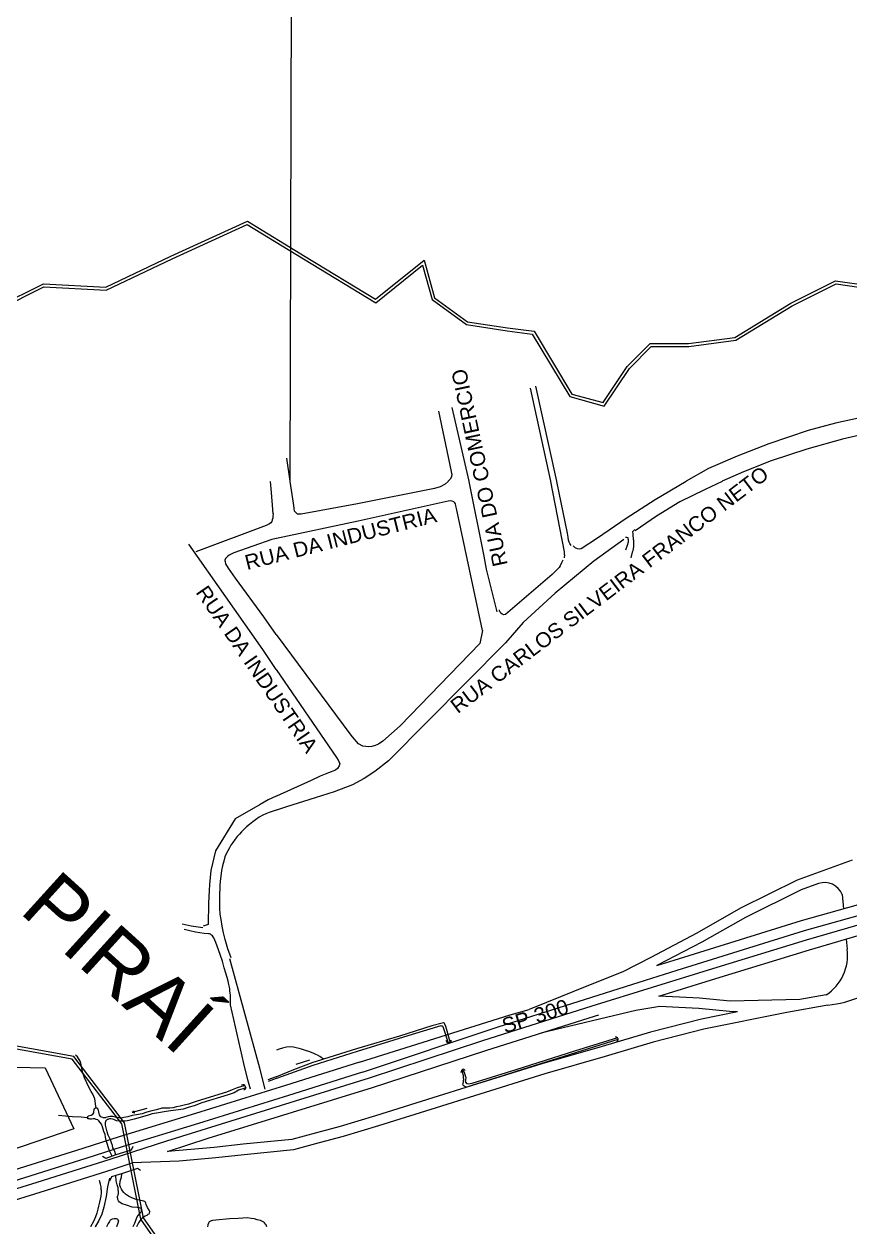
# Model space of a CAD drawing. Header units: millimetres. Extents: x 583 to 26013, y 350 to 21391.
# Drawn here: x 13422 to 13976, y 17884 to 18691 of the extents above; entities that cross this region are included whole.
import ezdxf
from ezdxf.enums import TextEntityAlignment as Align

# ---------------------------------------------------------------- set-up
doc = ezdxf.new("R2010")
doc.units = ezdxf.units.MM
for name, color, linetype in [('105-QUADRAS_ESTRADAS', 80, 'Continuous'), ('110-CERCA_DE_ARAME', 10, 'Continuous'), ('115-PONTES_E_VIADUTO', 210, 'Continuous'), ('145-', 130, 'Continuous'), ('don gabriel', 150, 'Continuous'), ('RIOS', 140, 'Continuous')]:
    doc.layers.add(name, color=color, linetype=linetype)
doc.styles.add('EU', font='arial.ttf', dxfattribs={"height": 10})
doc.dimstyles.get("Standard").update_dxf_attribs({"dimtxt": 0.18, "dimasz": 0.18, "dimexe": 0.18, "dimexo": 0.0625, "dimgap": 0.09, "dimtad": 0, "dimtih": 1, "dimtoh": 1, "dimdec": 4, "dimzin": 0, "dimdsep": 46, "dimtxsty": 'Standard', "dimcen": 0.09, "dimadec": 0, "dimazin": 0, "dimtfac": 1, "dimtdec": 4, "dimtofl": 0, "dimtmove": 0, "dimatfit": 3, "dimfxl": 0, "dimtolj": 1, "dimtzin": 0, "dimarcsym": 0})

# ---------------------------------------------------------------- blocks, each defined once
blk = doc.blocks.new('*D14')
at = {"color": 0, "lineweight": -2}
for p, q in [((13602.52, 19165.5), (13601.47, 18774.97)), ((13602.59, 19165.68), (13602.7, 19165.68)), ((13600.42, 18384.08), (13601.47, 18774.61)), ((13600.48, 18383.9), (13600.6, 18383.9))]:
    blk.add_line(p, q, dxfattribs=at)
at = {"color": 0}
for points in [[(13602.49, 19165.5), (13602.55, 19165.5), (13602.52, 19165.68)], [(13600.39, 18384.08), (13600.45, 18384.08), (13600.42, 18383.9)]]:
    blk.add_solid(points, dxfattribs=at)
at = {"layer": 'Defpoints', "color": 0}
for p in [(13602.52, 19165.68), (13602.52, 19165.68), (13600.42, 18383.9)]:
    blk.add_point(p, dxfattribs=at)
at = {"color": 0, "lineweight": 25, "insert": (13601.47, 18774.79), "char_height": 0.18, "attachment_point": 5}
blk.add_mtext('\\A1;781.7805', dxfattribs=at)

msp = doc.modelspace()

# ---------------------------------------------------------------- linework, layer by layer
at = {"lineweight": 25, "flags": 128}
msp.add_lwpolyline([(12545.7601, 18635.33856), (12641.95849, 18589.68633), (12726.13205, 18584.88083), (12786.25608, 18551.2423), (12877.64456, 18467.14604), (13062.82642, 18371.03602), (13098.90079, 18265.31504), (13228.76853, 18214.85725), (13245.60327, 18161.99677), (13226.36364, 18065.88674), (13296.10748, 17993.80424), (13436.05112, 17990.6586), (13455.29087, 17949.81181), (13272.5139, 17887.34032), (13241.24944, 17971.43658), (13113.78659, 18009.88061), (12844.43117, 18009.88061), (12755.4477, 17964.22832), (12702.5386, 18019.49162), (12641.29965, 18165.59845), (11954.38765, 17887.62543)], dxfattribs=at)
at = {"color": 0}
for points in [[(13977.45059, 18129.95586), (13940.49046, 18116.41256), (13902.50658, 18097.6773), (13873.17188, 18081.0568), (13842.23391, 18064.71503), (13823.66121, 18055.13503), (13799.46692, 18045.34531), (13772.35708, 18034.37588), (13760.67545, 18029.86224)], [(13954.7566, 18114.18495), (13943.25082, 18109.96888), (13905.78287, 18091.48811), (13876.53266, 18074.91548), (13846.36276, 18059.21592), (13846.36276, 18059.21592)], [(13959.98359, 18039.52207), (13942.34593, 18036.4808)], [(13961.17305, 18032.62387), (13933.51393, 18027.85459), (13878.00093, 18016.57885), (13843.99551, 18007.80966), (13811.68742, 17998.34687), (13771.14089, 17986.64755), (13723.99057, 17971.95255), (13698.29386, 17963.90826), (13659.70633, 17951.84469), (13635.88851, 17944.65847), (13619.83624, 17940.32023), (13602.70882, 17935.69144), (13569.54346, 17932.39895), (13550.51604, 17930.2707), (13525.98733, 17928.14437), (13494.48491, 17926.84185)], [(13900.45755, 18028.28316), (13876.4292, 18023.40254), (13842.13725, 18014.55946), (13809.73332, 18005.0686), (13769.12895, 17993.35259), (13721.90353, 17978.63419), (13696.20261, 17970.58858), (13657.65093, 17958.53622), (13633.96397, 17951.38948), (13618.00996, 17947.0778), (13601.44131, 17942.60001), (13568.80861, 17939.36041), (13549.49733, 17937.20041), (13518.20417, 17934.56139), (13518.20417, 17934.56139)]]:
    msp.add_lwpolyline(points, dxfattribs=at)
at = {"color": 0, "elevation": -814.94843}
for points in [[(13970.62514, 18106.79521), (13971.52612, 18097.37696)], [(13973.47901, 18076.96283), (13974.12492, 18070.21099)]]:
    msp.add_lwpolyline(points, dxfattribs=at)
at = {"color": 0, "linetype": 'Continuous'}
for points in [[(13942.34593, 18036.4808), (13895.53817, 18035.36923), (13875.04169, 18037.4173), (13861.57258, 18038.00244), (13847.76601, 18038.7946)], [(13848.35581, 18031.74925), (13832.28098, 18029.16401), (13768.51553, 18013.96754)], [(13900.45755, 18028.28316), (13895.12899, 18028.37526), (13874.54139, 18030.43243), (13861.22017, 18031.01115), (13848.35581, 18031.74925)]]:
    msp.add_lwpolyline(points, dxfattribs=at)
at = {"color": 0}
for centre, radius, start, end in [((13958.92479, 18102.40291, -814.94843), 12.49761, 20.57607862, 109.48249774), ((13942.14013, 18066.34685, -814.94843), 32.21736, 303.63127056, 6.8886254), ((13949.94565, 18120.7815), 88.8697, 277.25788288, 306.70627162)]:
    msp.add_arc(centre, radius, start, end, dxfattribs=at)
at = {"layer": '105-QUADRAS_ESTRADAS', "color": 0, "linetype": 'Continuous'}
for p, q in [((13775.31551, 18384.00241), (13761.71551, 18446.50241)), ((13779.31551, 18384.00241), (13765.11551, 18447.90241)), ((13708.71551, 18390.60241), (13700.21551, 18431.00241)), ((13720.41551, 18384.00241), (13709.11551, 18433.50241)), ((13993.91551, 18429.10241), (13966.31551, 18422.90241)), ((13947.91551, 18418.10241), (13921.41551, 18409.10241)), ((13966.31551, 18422.90241), (13947.91551, 18418.10241)), ((13970.91551, 18412.20241), (13947.01551, 18405.50241)), ((13991.31551, 18416.90241), (13970.91551, 18412.20241)), ((13921.41551, 18409.10241), (13900.31551, 18400.80241)), ((13947.01551, 18405.50241), (13923.11551, 18397.80241)), ((13600.41551, 18384.00241), (13598.11551, 18399.60241)), ((13900.31551, 18400.80241), (13881.11551, 18392.50241)), ((13923.11551, 18397.80241), (13904.41551, 18390.30241)), ((13707.81551, 18385.40241), (13707.11551, 18384.70241)), ((13708.71551, 18387.10241), (13707.81551, 18385.40241)), ((13708.81551, 18389.10241), (13708.71551, 18390.60241)), ((13708.81551, 18389.10241), (13708.71551, 18387.10241)), ((13881.11551, 18392.50241), (13866.11551, 18384.00241)), ((13904.41551, 18390.30241), (13890.21551, 18384.00241)), ((13587.31551, 18384.00241), (13587.31551, 18384.00241)), ((13587.91551, 18376.40241), (13587.31551, 18383.90241)), ((13600.41551, 18384.00241), (13600.41551, 18384.00241)), ((13602.61551, 18369.30241), (13600.41551, 18383.90241)), ((13697.11551, 18379.30241), (13645.61551, 18368.80241)), ((13700.91551, 18380.40241), (13697.11551, 18379.30241)), ((13704.31551, 18382.20241), (13700.91551, 18380.40241)), ((13706.31551, 18383.90241), (13704.31551, 18382.20241)), ((13707.11551, 18384.70241), (13706.31551, 18384.00241)), ((13706.31551, 18384.00241), (13706.31551, 18384.00241)), ((13720.41551, 18384.00241), (13720.41551, 18384.00241)), ((13730.51551, 18333.90241), (13720.41551, 18383.90241)), ((13775.31551, 18384.00241), (13775.31551, 18384.00241)), ((13784.31551, 18336.70241), (13775.31551, 18383.90241)), ((13779.31551, 18384.00241), (13779.31551, 18384.00241)), ((13786.51551, 18349.20241), (13779.31551, 18383.90241)), ((13866.11551, 18383.90241), (13845.31551, 18371.70241)), ((13878.81551, 18378.60241), (13861.71551, 18370.30241)), ((13866.11551, 18384.00241), (13866.11551, 18384.00241)), ((13890.21551, 18383.90241), (13878.81551, 18378.60241)), ((13890.21551, 18384.00241), (13890.21551, 18384.00241)), ((13588.71551, 18365.10241), (13587.91551, 18376.40241)), ((13603.01551, 18365.90241), (13602.61551, 18369.30241)), ((13706.41551, 18370.70241), (13645.91551, 18357.20241)), ((13708.01551, 18370.90241), (13706.41551, 18370.70241)), ((13709.11551, 18370.60241), (13708.01551, 18370.90241)), ((13710.11551, 18370.20241), (13709.11551, 18370.60241)), ((13710.81551, 18369.50241), (13710.11551, 18370.20241)), ((13711.21551, 18368.80241), (13710.81551, 18369.50241)), ((13845.31551, 18371.70241), (13825.71551, 18359.00241)), ((13861.71551, 18370.30241), (13846.21551, 18360.70241)), ((13588.91551, 18362.10241), (13588.71551, 18365.10241)), ((13588.91551, 18362.10241), (13588.81551, 18360.30241)), ((13603.41551, 18364.00241), (13603.01551, 18365.90241)), ((13604.21551, 18363.00241), (13603.41551, 18364.00241)), ((13605.41551, 18362.00241), (13604.21551, 18363.00241)), ((13607.71551, 18361.90241), (13605.41551, 18362.00241)), ((13645.61551, 18368.80241), (13607.71551, 18361.90241)), ((13711.51551, 18367.60241), (13711.21551, 18368.80241)), ((13712.01551, 18365.80241), (13711.51551, 18367.60241)), ((13729.51551, 18284.00241), (13712.01551, 18365.80241)), ((13584.21551, 18354.40241), (13537.21551, 18336.70241)), ((13585.61551, 18355.00241), (13584.21551, 18354.40241)), ((13586.61551, 18355.60241), (13585.61551, 18355.00241)), ((13587.51551, 18356.20241), (13586.61551, 18355.60241)), ((13588.01551, 18357.10241), (13587.51551, 18356.20241)), ((13588.41551, 18358.10241), (13588.01551, 18357.10241)), ((13588.71551, 18359.20241), (13588.41551, 18358.10241)), ((13588.81551, 18360.30241), (13588.71551, 18359.20241)), ((13645.91551, 18357.20241), (13591.21551, 18345.70241)), ((13825.71551, 18359.00241), (13806.61551, 18345.90241)), ((13846.21551, 18360.70241), (13831.81551, 18350.90241)), ((13588.21551, 18344.90241), (13562.71551, 18336.00241)), ((13591.11551, 18345.70241), (13588.21551, 18344.90241)), ((13591.21551, 18345.70241), (13591.21551, 18345.70241)), ((13786.91551, 18346.50241), (13786.51551, 18349.20241)), ((13787.11551, 18344.60241), (13786.91551, 18346.50241)), ((13806.61551, 18345.90241), (13795.71551, 18338.70241)), ((13824.31551, 18344.90241), (13804.11551, 18330.40241)), ((13826.21551, 18346.40241), (13825.31551, 18346.30241)), ((13827.11551, 18346.10241), (13826.21551, 18346.40241)), ((13827.21551, 18345.20241), (13827.11551, 18346.10241)), ((13827.21551, 18345.20241), (13827.11551, 18343.10241)), ((13831.51551, 18351.70241), (13830.31551, 18350.30241)), ((13830.51551, 18348.60241), (13830.31551, 18350.30241)), ((13830.81551, 18344.80241), (13830.51551, 18348.60241)), ((13830.81551, 18344.80241), (13830.71551, 18340.30241)), ((13787.51551, 18343.20241), (13787.11551, 18344.60241)), ((13788.11551, 18342.20241), (13787.51551, 18343.20241)), ((13788.81551, 18341.00241), (13788.11551, 18342.20241)), ((13791.51551, 18339.50241), (13790.31551, 18340.80241)), ((13793.11551, 18338.70241), (13791.51551, 18339.50241)), ((13794.61551, 18338.40241), (13793.11551, 18338.70241)), ((13795.71551, 18338.70241), (13794.61551, 18338.40241)), ((13826.41551, 18340.90241), (13825.41551, 18337.80241)), ((13827.11551, 18343.10241), (13826.41551, 18340.90241)), ((13830.21551, 18337.40241), (13829.91551, 18336.50241)), ((13830.71551, 18340.30241), (13830.21551, 18337.40241)), ((13557.11551, 18332.30241), (13556.71551, 18331.50241)), ((13556.71551, 18330.70241), (13556.71551, 18331.50241)), ((13557.01551, 18329.90241), (13556.71551, 18330.70241)), ((13557.31551, 18328.60241), (13557.01551, 18329.90241)), ((13557.61551, 18333.00241), (13557.11551, 18332.30241)), ((13558.41551, 18333.60241), (13557.61551, 18333.00241)), ((13559.51551, 18334.40241), (13558.41551, 18333.60241)), ((13560.91551, 18335.20241), (13559.51551, 18334.40241)), ((13562.71551, 18336.00241), (13560.91551, 18335.20241)), ((13732.11551, 18325.00241), (13730.51551, 18333.90241)), ((13804.11551, 18330.40241), (13778.11551, 18309.00241)), ((13782.51551, 18329.30241), (13781.51551, 18327.30241)), ((13783.21551, 18331.20241), (13782.51551, 18329.30241)), ((13784.41551, 18334.60241), (13784.11551, 18332.80241)), ((13784.41551, 18334.60241), (13784.31551, 18336.70241)), ((13829.91551, 18336.50241), (13828.91551, 18332.80241)), ((13559.01551, 18325.80241), (13557.31551, 18328.60241)), ((13563.81551, 18319.00241), (13559.01551, 18325.80241)), ((13739.31551, 18296.50241), (13732.11551, 18325.00241)), ((13776.11551, 18321.50241), (13744.81551, 18294.60241)), ((13780.81551, 18326.10241), (13776.11551, 18321.50241)), ((13781.51551, 18327.30241), (13780.81551, 18326.10241)), ((13582.71551, 18293.20241), (13563.81551, 18319.00241)), ((13778.11551, 18309.00241), (13756.71551, 18289.30241)), ((13740.91551, 18297.00241), (13740.81551, 18297.90241)), ((13741.21551, 18296.40241), (13740.91551, 18297.00241)), ((13741.81551, 18295.50241), (13741.21551, 18296.40241)), ((13591.11551, 18281.30241), (13582.71551, 18293.20241)), ((13742.71551, 18294.90241), (13741.81551, 18295.50241)), ((13743.81551, 18294.40241), (13742.71551, 18294.90241)), ((13744.81551, 18294.60241), (13743.81551, 18294.40241)), ((13756.71551, 18289.30241), (13744.81551, 18275.70241)), ((13591.21551, 18281.30241), (13591.21551, 18281.30241)), ((13641.41551, 18213.70241), (13591.21551, 18281.30241)), ((13729.51551, 18284.00241), (13727.61551, 18275.30241)), ((13727.61551, 18275.30241), (13674.11551, 18220.00241)), ((13674.11551, 18220.00241), (13662.61551, 18209.70241)), ((13643.41551, 18211.30241), (13641.41551, 18213.70241)), ((13644.81551, 18209.50241), (13643.41551, 18211.30241)), ((13646.31551, 18207.90241), (13644.81551, 18209.50241)), ((13649.21551, 18206.40241), (13646.31551, 18207.90241)), ((13659.71551, 18207.70241), (13657.41551, 18206.80241)), ((13662.61551, 18209.70241), (13659.71551, 18207.70241)), ((13651.11551, 18206.10241), (13649.21551, 18206.40241)), ((13653.11551, 18206.00241), (13651.11551, 18206.10241)), ((13655.21551, 18206.20241), (13653.11551, 18206.00241)), ((13657.41551, 18206.80241), (13655.21551, 18206.20241)), ((13533.91551, 18085.70241), (13527.91551, 18087.00241)), ((13536.91551, 18081.70241), (13529.21551, 18083.50241)), ((13541.71551, 18084.50241), (13533.91551, 18085.70241)), ((13542.61551, 18080.80241), (13536.91551, 18081.70241)), ((13545.51551, 18080.60241), (13542.61551, 18080.80241)), ((13546.31551, 18080.50241), (13545.51551, 18080.60241)), ((13547.01551, 18080.20241), (13546.31551, 18080.50241)), ((13547.71551, 18079.70241), (13547.01551, 18080.20241)), ((13548.31551, 18079.10241), (13547.71551, 18079.70241)), ((13549.11551, 18077.90241), (13548.31551, 18079.10241)), ((13550.51551, 18074.70241), (13549.11551, 18077.90241)), ((13552.41551, 18069.80241), (13550.51551, 18074.70241)), ((13554.91551, 18062.20241), (13552.41551, 18069.80241)), ((13580.01551, 17990.50241), (13560.01551, 18063.80241)), ((13556.11551, 18057.80241), (13554.91551, 18062.20241)), ((13557.21551, 18054.10241), (13556.11551, 18057.80241)), ((13558.11551, 18051.30241), (13557.21551, 18054.10241)), ((13558.71551, 18048.80241), (13558.11551, 18051.30241)), ((13559.31551, 18046.60241), (13558.71551, 18048.80241)), ((13559.61551, 18044.80241), (13559.31551, 18046.60241)), ((13559.91551, 18043.60241), (13559.61551, 18044.80241)), ((13560.01551, 18042.30241), (13559.91551, 18043.60241)), ((13560.11551, 18040.80241), (13560.01551, 18042.30241)), ((13560.31551, 18039.40241), (13560.11551, 18040.80241)), ((13560.31551, 18032.90241), (13560.31551, 18039.40241)), ((13569.21551, 17993.50241), (13560.31551, 18032.90241))]:
    msp.add_line(p, q, dxfattribs=at)
at = {"layer": '105-QUADRAS_ESTRADAS', "color": 0}
for p, q in [((13819.41551, 18015.10241), (13819.41551, 18015.10241)), ((13572.11551, 17982.70241), (13569.21551, 17993.50241)), ((13583.61551, 17976.40241), (13580.01551, 17990.50241)), ((13573.71551, 17976.40241), (13572.11551, 17982.70241)), ((13473.21551, 17912.70241), (13472.51551, 17915.10241)), ((13473.51551, 17910.80241), (13473.21551, 17912.70241)), ((13473.61551, 17908.90241), (13473.51551, 17910.80241)), ((13477.81551, 17910.90241), (13476.91551, 17904.40241)), ((13479.31551, 17916.70241), (13477.81551, 17910.90241)), ((13473.01551, 17902.60241), (13472.61551, 17900.60241)), ((13473.41551, 17904.70241), (13473.01551, 17902.60241)), ((13473.51551, 17906.80241), (13473.41551, 17904.70241)), ((13473.61551, 17908.90241), (13473.51551, 17906.80241)), ((13476.91551, 17904.40241), (13475.31551, 17897.20241)), ((13470.61551, 17893.20241), (13469.81551, 17890.80241)), ((13471.31551, 17895.80241), (13470.61551, 17893.20241)), ((13471.91551, 17897.90241), (13471.31551, 17895.80241)), ((13472.61551, 17900.60241), (13471.91551, 17897.90241)), ((13475.31551, 17897.20241), (13474.01551, 17892.60241)), ((13468.51551, 17887.70241), (13466.51551, 17884.00241)), ((13469.81551, 17890.80241), (13468.51551, 17887.70241)), ((13472.11551, 17888.30241), (13469.61551, 17884.00241)), ((13474.01551, 17892.60241), (13472.11551, 17888.30241)), ((13466.51551, 17884.00241), (13466.51551, 17884.00241)), ((13469.61551, 17884.00241), (13469.61551, 17884.00241))]:
    msp.add_line(p, q, dxfattribs=at)
at = {"layer": '110-CERCA_DE_ARAME', "color": 0, "linetype": 'Continuous'}
for p, q in [((13582.11551, 18271.20241), (13532.41551, 18341.90241)), ((13744.81551, 18275.70241), (13666.31551, 18196.60241)), ((13591.11551, 18257.90241), (13582.11551, 18271.20241)), ((13591.21551, 18257.90241), (13591.21551, 18257.90241)), ((13631.61551, 18198.80241), (13591.21551, 18257.90241)), ((13632.91551, 18197.00241), (13631.61551, 18198.80241)), ((13633.31551, 18193.30241), (13632.21551, 18191.50241)), ((13633.31551, 18195.90241), (13632.91551, 18197.00241)), ((13633.61551, 18194.80241), (13633.31551, 18195.90241)), ((13633.61551, 18194.80241), (13633.31551, 18193.30241)), ((13666.31551, 18196.60241), (13657.21551, 18189.30241)), ((13620.61551, 18186.30241), (13614.51551, 18183.40241)), ((13626.01551, 18188.60241), (13620.61551, 18186.30241)), ((13630.91551, 18190.30241), (13626.01551, 18188.60241)), ((13632.21551, 18191.50241), (13630.91551, 18190.30241)), ((13650.01551, 18184.70241), (13642.21551, 18180.50241)), ((13657.21551, 18189.30241), (13650.01551, 18184.70241)), ((13614.51551, 18183.40241), (13591.21551, 18172.80241)), ((13630.01551, 18175.70241), (13617.11551, 18171.80241)), ((13642.21551, 18180.50241), (13630.01551, 18175.70241)), ((13585.61551, 18170.30241), (13580.31551, 18167.30241)), ((13591.11551, 18172.80241), (13585.61551, 18170.30241)), ((13591.21551, 18172.80241), (13591.21551, 18172.80241)), ((13617.11551, 18171.80241), (13598.01551, 18165.80241)), ((13580.31551, 18167.30241), (13563.41551, 18157.70241)), ((13582.11551, 18160.20241), (13579.61551, 18158.70241)), ((13584.11551, 18161.10241), (13582.11551, 18160.20241)), ((13586.21551, 18162.00241), (13584.11551, 18161.10241)), ((13591.11551, 18163.50241), (13586.21551, 18162.00241)), ((13598.01551, 18165.80241), (13591.21551, 18163.50241)), ((13591.21551, 18163.50241), (13591.21551, 18163.50241)), ((13563.41551, 18157.70241), (13550.31551, 18136.10241)), ((13571.21551, 18152.20241), (13569.51551, 18150.70241)), ((13573.11551, 18153.80241), (13571.21551, 18152.20241)), ((13575.31551, 18155.60241), (13573.11551, 18153.80241)), ((13577.11551, 18157.00241), (13575.31551, 18155.60241)), ((13579.61551, 18158.70241), (13577.11551, 18157.00241)), ((13563.51551, 18144.00241), (13561.91551, 18141.80241)), ((13564.91551, 18145.80241), (13563.51551, 18144.00241)), ((13566.31551, 18147.40241), (13564.91551, 18145.80241)), ((13567.81551, 18149.00241), (13566.31551, 18147.40241)), ((13569.51551, 18150.70241), (13567.81551, 18149.00241)), ((13550.31551, 18136.10241), (13547.21551, 18122.90241)), ((13558.51551, 18136.20241), (13557.51551, 18134.10241)), ((13559.61551, 18138.10241), (13558.51551, 18136.20241)), ((13560.61551, 18139.90241), (13559.61551, 18138.10241)), ((13561.91551, 18141.80241), (13560.61551, 18139.90241)), ((13555.81551, 18129.20241), (13555.11551, 18126.10241)), ((13556.61551, 18132.10241), (13555.81551, 18129.20241)), ((13557.51551, 18134.10241), (13556.61551, 18132.10241)), ((13547.21551, 18122.90241), (13546.31551, 18113.60241)), ((13553.91551, 18119.20241), (13553.41551, 18115.80241)), ((13554.31551, 18122.90241), (13553.91551, 18119.20241)), ((13555.11551, 18126.10241), (13554.31551, 18122.90241)), ((13546.31551, 18113.60241), (13546.11551, 18109.50241)), ((13553.21551, 18112.90241), (13553.11551, 18109.10241)), ((13553.41551, 18115.80241), (13553.21551, 18112.90241)), ((13545.91551, 18105.40241), (13545.71551, 18101.10241)), ((13546.11551, 18109.50241), (13545.91551, 18105.40241)), ((13553.11551, 18102.10241), (13553.11551, 18109.10241)), ((13545.71551, 18101.10241), (13545.41551, 18086.80241)), ((13553.31551, 18097.80241), (13553.11551, 18102.10241)), ((13553.51551, 18093.80241), (13553.31551, 18097.80241)), ((13545.41551, 18086.80241), (13542.11551, 18085.70241)), ((13554.01551, 18090.10241), (13553.51551, 18093.80241)), ((13554.71551, 18085.70241), (13554.01551, 18090.10241)), ((13555.71551, 18081.30241), (13554.71551, 18085.70241)), ((13556.71551, 18076.70241), (13555.71551, 18081.30241)), ((13558.61551, 18070.50241), (13556.71551, 18076.70241)), ((13560.81551, 18064.40241), (13558.61551, 18070.50241))]:
    msp.add_line(p, q, dxfattribs=at)
at = {"layer": '115-PONTES_E_VIADUTO', "color": 0}
for p, q in [((13493.71551, 17935.50241), (13483.41551, 17932.20241)), ((13494.81551, 17937.90241), (13493.71551, 17935.50241)), ((13476.71551, 17929.90241), (13474.41551, 17931.30241)), ((13480.91551, 17931.40241), (13476.71551, 17929.90241)), ((13483.41551, 17932.20241), (13480.91551, 17931.40241)), ((13480.51551, 17917.50241), (13479.21551, 17914.70241)), ((13483.51551, 17918.40241), (13480.51551, 17917.50241)), ((13487.31551, 17919.60241), (13483.51551, 17918.40241)), ((13497.91551, 17923.10241), (13487.31551, 17919.60241)), ((13500.11551, 17921.90241), (13497.91551, 17923.10241))]:
    msp.add_line(p, q, dxfattribs=at)
at = {"layer": '145-', "color": 0, "linetype": 'Continuous'}
for p, q in [((13695.41551, 18018.80241), (13673.81551, 18012.00241)), ((13701.51551, 18018.80241), (13682.31551, 18013.10241)), ((13702.41551, 18020.70241), (13695.41551, 18018.80241)), ((13702.21551, 18018.70241), (13701.51551, 18018.80241)), ((13702.61551, 18018.60241), (13702.21551, 18018.70241)), ((13703.21551, 18020.80241), (13702.41551, 18020.70241)), ((13703.01551, 18018.20241), (13702.61551, 18018.60241)), ((13703.31551, 18017.40241), (13703.01551, 18018.20241)), ((13703.91551, 18020.40241), (13703.21551, 18020.80241)), ((13706.31551, 18007.90241), (13703.31551, 18017.40241)), ((13704.21551, 18019.90241), (13703.91551, 18020.40241)), ((13704.71551, 18018.30241), (13704.21551, 18019.90241)), ((13707.71551, 18008.20241), (13704.71551, 18018.30241)), ((13673.81551, 18012.00241), (13644.91551, 18003.30241)), ((13682.31551, 18013.10241), (13645.41551, 18001.70241)), ((13705.71551, 18007.70241), (13705.11551, 18008.90241)), ((13706.11551, 18007.50241), (13705.71551, 18007.70241)), ((13706.21551, 18007.50241), (13706.11551, 18007.50241)), ((13707.21551, 18007.40241), (13706.21551, 18007.50241)), ((13708.01551, 18007.80241), (13707.21551, 18007.40241)), ((13708.21551, 18008.40241), (13708.01551, 18007.80241)), ((13708.21551, 18009.30241), (13708.21551, 18008.40241)), ((13457.71551, 17998.10241), (13456.41551, 17999.20241)), ((13459.51551, 17995.10241), (13457.71551, 17998.10241)), ((13593.01551, 18003.10241), (13591.21551, 18002.60241)), ((13595.31551, 18003.90241), (13593.01551, 18003.10241)), ((13597.91551, 18004.50241), (13595.31551, 18003.90241)), ((13600.31551, 18004.70241), (13597.91551, 18004.50241)), ((13602.71551, 18004.50241), (13600.31551, 18004.70241)), ((13604.51551, 18004.10241), (13602.71551, 18004.50241)), ((13606.51551, 18003.60241), (13604.51551, 18004.10241)), ((13608.11551, 18003.10241), (13606.51551, 18003.60241)), ((13610.71551, 18002.30241), (13608.11551, 18003.10241)), ((13612.81551, 18001.50241), (13610.71551, 18002.30241)), ((13614.71551, 18000.90241), (13612.81551, 18001.50241)), ((13616.21551, 18000.20241), (13614.71551, 18000.90241)), ((13645.41551, 18001.70241), (13615.51551, 17992.30241)), ((13617.51551, 17999.70241), (13616.21551, 18000.20241)), ((13618.71551, 17999.20241), (13617.51551, 17999.70241)), ((13620.41551, 17998.30241), (13618.71551, 17999.20241)), ((13622.71551, 17996.50241), (13620.41551, 17998.30241)), ((13644.91551, 18003.30241), (13622.71551, 17996.50241)), ((13460.01551, 17993.70241), (13459.51551, 17995.10241)), ((13460.41551, 17991.60241), (13460.01551, 17993.70241)), ((13460.61551, 17990.30241), (13460.41551, 17991.60241)), ((13461.21551, 17987.30241), (13460.61551, 17990.30241)), ((13615.51551, 17994.30241), (13602.71551, 17989.40241)), ((13613.41551, 17995.90241), (13604.31551, 17992.90241)), ((13620.71551, 17995.80241), (13615.51551, 17994.30241)), ((13622.71551, 17996.50241), (13620.71551, 17995.80241)), ((13715.51551, 17989.20241), (13715.11551, 17988.00241)), ((13715.11551, 17987.50241), (13715.11551, 17988.00241)), ((13716.01551, 17989.60241), (13715.51551, 17989.20241)), ((13716.61551, 17985.60241), (13715.51551, 17989.20241)), ((13716.41551, 17989.70241), (13716.01551, 17989.60241)), ((13717.31551, 17987.60241), (13716.01551, 17989.60241)), ((13717.21551, 17989.60241), (13716.41551, 17989.70241)), ((13716.71551, 17983.50241), (13716.41551, 17981.50241)), ((13716.71551, 17983.50241), (13716.61551, 17985.60241)), ((13717.81551, 17988.80241), (13717.21551, 17989.60241)), ((13718.21551, 17984.30241), (13717.31551, 17987.60241)), ((13718.21551, 17984.30241), (13718.11551, 17982.20241)), ((13718.31551, 17981.00241), (13718.11551, 17982.20241)), ((13751.81551, 17989.30241), (13722.31551, 17980.20241)), ((13734.91551, 17982.90241), (13728.11551, 17980.60241)), ((13742.41551, 17985.10241), (13734.91551, 17982.90241)), ((13752.11551, 17988.10241), (13742.41551, 17985.10241)), ((13716.41551, 17981.50241), (13716.21551, 17980.00241)), ((13716.51551, 17979.10241), (13716.21551, 17980.00241)), ((13717.21551, 17978.30241), (13716.51551, 17979.10241)), ((13717.81551, 17977.90241), (13717.21551, 17978.30241)), ((13719.01551, 17977.70241), (13717.81551, 17977.90241)), ((13719.11551, 17979.90241), (13718.31551, 17981.00241)), ((13723.51551, 17979.20241), (13719.01551, 17977.70241)), ((13720.11551, 17979.70241), (13719.11551, 17979.90241)), ((13722.31551, 17980.20241), (13720.11551, 17979.70241)), ((13728.11551, 17980.60241), (13723.51551, 17979.20241))]:
    msp.add_line(p, q, dxfattribs=at)
at = {"layer": '145-', "color": 0}
for p, q in [((13820.21551, 18009.70241), (13752.11551, 17988.10241)), ((13820.01551, 18010.70241), (13791.21551, 18001.90241)), ((13819.41551, 18011.30241), (13818.71551, 18011.40241)), ((13819.71551, 18008.30241), (13819.31551, 18008.10241)), ((13819.81551, 18010.90241), (13819.41551, 18011.30241)), ((13820.21551, 18009.50241), (13819.71551, 18008.30241)), ((13820.01551, 18010.70241), (13819.81551, 18010.90241)), ((13820.21551, 18010.30241), (13820.01551, 18010.70241)), ((13820.21551, 18010.30241), (13820.21551, 18009.50241)), ((13791.21551, 18001.90241), (13751.81551, 17989.30241)), ((13615.51551, 17992.30241), (13591.21551, 17983.50241)), ((13462.41551, 17984.00241), (13461.21551, 17987.30241)), ((13464.01551, 17980.70241), (13462.41551, 17984.00241)), ((13591.11551, 17984.70241), (13585.31551, 17982.70241)), ((13591.11551, 17983.50241), (13585.71551, 17981.50241)), ((13602.71551, 17989.40241), (13591.21551, 17984.70241)), ((13591.21551, 17984.70241), (13591.21551, 17984.70241)), ((13591.21551, 17983.50241), (13591.21551, 17983.50241)), ((13465.31551, 17977.60241), (13464.01551, 17980.70241)), ((13467.01551, 17974.80241), (13465.31551, 17977.60241)), ((13468.01551, 17972.90241), (13467.01551, 17974.80241)), ((13557.71551, 17974.40241), (13538.11551, 17968.30241)), ((13561.41551, 17975.90241), (13557.71551, 17974.40241)), ((13562.81551, 17973.80241), (13558.81551, 17972.60241)), ((13564.81551, 17977.20241), (13561.41551, 17975.90241)), ((13565.71551, 17975.60241), (13562.81551, 17973.80241)), ((13569.41551, 17978.50241), (13564.81551, 17977.20241)), ((13569.91551, 17977.00241), (13565.71551, 17975.60241)), ((13568.71551, 17979.30241), (13567.81551, 17979.00241)), ((13569.41551, 17979.30241), (13568.71551, 17979.30241)), ((13570.01551, 17976.00241), (13569.31551, 17975.80241)), ((13570.01551, 17978.80241), (13569.41551, 17979.30241)), ((13570.31551, 17978.40241), (13570.01551, 17978.80241)), ((13570.31551, 17976.30241), (13570.01551, 17976.00241)), ((13570.51551, 17978.00241), (13570.31551, 17978.40241)), ((13570.51551, 17976.80241), (13570.31551, 17976.30241)), ((13570.61551, 17977.30241), (13570.51551, 17978.00241)), ((13570.61551, 17977.30241), (13570.51551, 17976.80241)), ((13468.71551, 17971.50241), (13468.01551, 17972.90241)), ((13469.31551, 17969.80241), (13468.71551, 17971.50241)), ((13469.61551, 17968.30241), (13469.31551, 17969.80241)), ((13469.91551, 17966.60241), (13469.61551, 17968.30241)), ((13470.21551, 17963.70241), (13469.91551, 17966.60241)), ((13532.31551, 17966.30241), (13529.31551, 17965.60241)), ((13535.31551, 17967.30241), (13532.31551, 17966.30241)), ((13538.11551, 17968.30241), (13535.31551, 17967.30241)), ((13541.21551, 17967.10241), (13535.91551, 17965.20241)), ((13558.81551, 17972.60241), (13541.21551, 17967.10241)), ((13454.31551, 17957.90241), (13444.91551, 17958.80241)), ((13460.21551, 17957.50241), (13454.31551, 17957.90241)), ((13464.51551, 17957.80241), (13464.41551, 17957.10241)), ((13465.01551, 17958.20241), (13464.51551, 17957.80241)), ((13465.71551, 17958.40241), (13465.01551, 17958.20241)), ((13466.81551, 17958.70241), (13465.71551, 17958.40241)), ((13467.51551, 17959.20241), (13466.81551, 17958.70241)), ((13468.11551, 17959.70241), (13467.51551, 17959.20241)), ((13468.41551, 17960.50241), (13468.11551, 17959.70241)), ((13468.51551, 17961.50241), (13468.41551, 17960.50241)), ((13468.61551, 17962.10241), (13468.51551, 17961.50241)), ((13468.81551, 17962.60241), (13468.61551, 17962.10241)), ((13469.01551, 17963.10241), (13468.81551, 17962.60241)), ((13469.31551, 17963.40241), (13469.01551, 17963.10241)), ((13469.51551, 17963.60241), (13469.31551, 17963.40241)), ((13470.21551, 17963.70241), (13469.51551, 17963.60241)), ((13470.81551, 17963.50241), (13470.21551, 17963.70241)), ((13471.31551, 17963.10241), (13470.81551, 17963.50241)), ((13471.71551, 17962.60241), (13471.31551, 17963.10241)), ((13471.81551, 17962.10241), (13471.71551, 17962.60241)), ((13472.01551, 17961.10241), (13471.81551, 17962.10241)), ((13472.31551, 17960.10241), (13472.01551, 17961.10241)), ((13472.51551, 17959.10241), (13472.31551, 17960.10241)), ((13472.91551, 17958.40241), (13472.51551, 17959.10241)), ((13473.21551, 17957.90241), (13472.91551, 17958.40241)), ((13473.81551, 17957.60241), (13473.21551, 17957.90241)), ((13474.71551, 17957.40241), (13473.81551, 17957.60241)), ((13478.21551, 17957.70241), (13476.81551, 17957.40241)), ((13479.41551, 17958.00241), (13478.21551, 17957.70241)), ((13480.61551, 17958.10241), (13479.41551, 17958.00241)), ((13481.51551, 17958.00241), (13480.61551, 17958.10241)), ((13482.41551, 17957.80241), (13481.51551, 17958.00241)), ((13483.81551, 17957.30241), (13482.41551, 17957.80241)), ((13491.51551, 17957.80241), (13488.81551, 17957.30241)), ((13494.31551, 17958.60241), (13491.51551, 17957.80241)), ((13504.21551, 17963.30241), (13494.31551, 17960.60241)), ((13495.71551, 17961.60241), (13494.31551, 17960.60241)), ((13496.21551, 17960.30241), (13494.31551, 17960.60241)), ((13497.31551, 17959.10241), (13494.31551, 17958.60241)), ((13501.11551, 17959.90241), (13497.31551, 17959.10241)), ((13500.41551, 17957.60241), (13498.11551, 17956.80241)), ((13504.41551, 17958.80241), (13500.41551, 17957.60241)), ((13504.21551, 17960.90241), (13501.11551, 17959.90241)), ((13507.61551, 17961.80241), (13504.21551, 17960.90241)), ((13507.91551, 17959.80241), (13504.41551, 17958.80241)), ((13510.81551, 17962.60241), (13507.61551, 17961.80241)), ((13512.01551, 17960.50241), (13507.91551, 17959.80241)), ((13514.41551, 17963.50241), (13510.81551, 17962.60241)), ((13515.81551, 17961.10241), (13512.01551, 17960.50241)), ((13517.11551, 17963.60241), (13514.41551, 17963.50241)), ((13520.21551, 17961.80241), (13515.81551, 17961.10241)), ((13519.71551, 17963.60241), (13517.11551, 17963.60241)), ((13521.71551, 17963.90241), (13519.71551, 17963.60241)), ((13525.41551, 17962.60241), (13520.21551, 17961.80241)), ((13524.21551, 17964.50241), (13521.71551, 17963.90241)), ((13526.71551, 17965.00241), (13524.21551, 17964.50241)), ((13528.61551, 17963.00241), (13525.41551, 17962.60241)), ((13529.31551, 17965.60241), (13526.71551, 17965.00241)), ((13532.61551, 17964.20241), (13528.61551, 17963.00241)), ((13535.91551, 17965.20241), (13532.61551, 17964.20241)), ((13464.41551, 17957.10241), (13460.21551, 17957.50241)), ((13465.01551, 17956.50241), (13464.41551, 17957.10241)), ((13465.51551, 17956.40241), (13465.01551, 17956.50241)), ((13466.31551, 17956.30241), (13465.51551, 17956.40241)), ((13467.21551, 17956.30241), (13466.31551, 17956.30241)), ((13468.31551, 17956.40241), (13467.21551, 17956.30241)), ((13469.41551, 17956.40241), (13468.31551, 17956.40241)), ((13470.31551, 17956.10241), (13469.41551, 17956.40241)), ((13471.31551, 17955.70241), (13470.31551, 17956.10241)), ((13472.01551, 17955.10241), (13471.31551, 17955.70241)), ((13473.01551, 17954.10241), (13472.01551, 17955.10241)), ((13473.81551, 17952.80241), (13473.01551, 17954.10241)), ((13474.61551, 17951.10241), (13473.81551, 17952.80241)), ((13475.51551, 17947.90241), (13474.61551, 17951.10241)), ((13474.71551, 17957.40241), (13476.81551, 17957.40241)), ((13476.61551, 17954.80241), (13476.51551, 17954.20241)), ((13476.51551, 17953.40241), (13476.51551, 17954.20241)), ((13476.61551, 17952.30241), (13476.51551, 17953.40241)), ((13476.81551, 17955.20241), (13476.61551, 17954.80241)), ((13476.81551, 17951.30241), (13476.61551, 17952.30241)), ((13477.11551, 17955.50241), (13476.81551, 17955.20241)), ((13477.11551, 17949.50241), (13476.81551, 17951.30241)), ((13477.61551, 17955.90241), (13477.11551, 17955.50241)), ((13478.01551, 17956.10241), (13477.61551, 17955.90241)), ((13478.51551, 17956.20241), (13478.01551, 17956.10241)), ((13479.21551, 17956.50241), (13478.51551, 17956.20241)), ((13480.01551, 17956.50241), (13479.21551, 17956.50241)), ((13481.11551, 17956.20241), (13480.01551, 17956.50241)), ((13482.11551, 17955.90241), (13481.11551, 17956.20241)), ((13483.01551, 17955.50241), (13482.11551, 17955.90241)), ((13483.91551, 17955.10241), (13483.01551, 17955.50241)), ((13485.51551, 17957.10241), (13483.81551, 17957.30241)), ((13485.71551, 17954.90241), (13483.91551, 17955.10241)), ((13487.01551, 17957.00241), (13485.51551, 17957.10241)), ((13487.51551, 17954.80241), (13485.71551, 17954.90241)), ((13488.81551, 17957.30241), (13487.01551, 17957.00241)), ((13489.41551, 17954.90241), (13487.51551, 17954.80241)), ((13491.21551, 17955.10241), (13489.41551, 17954.90241)), ((13493.11551, 17955.60241), (13491.21551, 17955.10241)), ((13495.81551, 17956.20241), (13493.11551, 17955.60241)), ((13498.11551, 17956.80241), (13495.81551, 17956.20241)), ((13476.31551, 17945.90241), (13475.51551, 17947.90241)), ((13476.61551, 17944.10241), (13476.31551, 17945.90241)), ((13476.91551, 17941.90241), (13476.61551, 17944.10241)), ((13479.31551, 17934.90241), (13476.91551, 17941.90241)), ((13477.61551, 17947.70241), (13477.11551, 17949.50241)), ((13478.31551, 17945.60241), (13477.61551, 17947.70241)), ((13479.81551, 17942.30241), (13478.31551, 17945.60241)), ((13480.51551, 17940.40241), (13479.81551, 17942.30241)), ((13480.91551, 17931.40241), (13479.31551, 17934.90241)), ((13481.21551, 17938.50241), (13480.51551, 17940.40241)), ((13481.51551, 17936.90241), (13481.21551, 17938.50241)), ((13482.11551, 17935.90241), (13481.51551, 17936.90241)), ((13482.81551, 17934.60241), (13482.11551, 17935.90241)), ((13483.41551, 17932.20241), (13482.81551, 17934.60241)), ((13483.71551, 17914.90241), (13483.51551, 17918.40241)), ((13487.31551, 17919.60241), (13487.01551, 17917.10241)), ((13484.31551, 17912.10241), (13483.71551, 17914.90241)), ((13485.01551, 17910.10241), (13484.31551, 17912.10241)), ((13485.11551, 17908.30241), (13485.01551, 17910.10241)), ((13486.21551, 17914.50241), (13486.11551, 17913.30241)), ((13486.21551, 17912.00241), (13486.11551, 17913.30241)), ((13486.61551, 17915.80241), (13486.21551, 17914.50241)), ((13486.61551, 17910.60241), (13486.21551, 17912.00241)), ((13487.01551, 17917.10241), (13486.61551, 17915.80241)), ((13487.31551, 17909.20241), (13486.61551, 17910.60241)), ((13488.01551, 17908.10241), (13487.31551, 17909.20241)), ((13484.71551, 17905.10241), (13484.41551, 17904.10241)), ((13484.71551, 17903.00241), (13484.41551, 17904.10241)), ((13485.01551, 17906.70241), (13484.71551, 17905.10241)), ((13484.91551, 17902.30241), (13484.71551, 17903.00241)), ((13485.31551, 17901.40241), (13484.91551, 17902.30241)), ((13485.11551, 17908.30241), (13485.01551, 17906.70241)), ((13486.01551, 17900.50241), (13485.31551, 17901.40241)), ((13488.91551, 17907.00241), (13488.01551, 17908.10241)), ((13490.01551, 17905.90241), (13488.91551, 17907.00241)), ((13492.01551, 17904.70241), (13490.01551, 17905.90241)), ((13494.21551, 17903.50241), (13492.01551, 17904.70241)), ((13497.11551, 17902.40241), (13494.21551, 17903.50241)), ((13499.91551, 17901.70241), (13497.11551, 17902.40241)), ((13501.11551, 17901.50241), (13499.91551, 17901.70241)), ((13502.31551, 17901.30241), (13501.11551, 17901.50241)), ((13503.01551, 17901.10241), (13502.31551, 17901.30241)), ((13487.61551, 17899.50241), (13486.01551, 17900.50241)), ((13490.51551, 17898.50241), (13487.61551, 17899.50241)), ((13494.31551, 17897.30241), (13490.51551, 17898.50241)), ((13497.71551, 17897.00241), (13494.31551, 17897.30241)), ((13499.11551, 17896.70241), (13497.71551, 17897.00241)), ((13499.61551, 17893.10241), (13497.91551, 17891.30241)), ((13500.01551, 17896.50241), (13499.11551, 17896.70241)), ((13500.51551, 17894.10241), (13499.61551, 17893.10241)), ((13500.61551, 17896.00241), (13500.01551, 17896.50241)), ((13500.71551, 17894.80241), (13500.51551, 17894.10241)), ((13500.71551, 17895.40241), (13500.61551, 17896.00241)), ((13500.71551, 17894.80241), (13500.71551, 17895.40241)), ((13503.31551, 17900.60241), (13503.01551, 17901.10241)), ((13503.61551, 17900.00241), (13503.31551, 17900.60241)), ((13503.91551, 17899.10241), (13503.61551, 17900.00241)), ((13504.61551, 17897.10241), (13503.91551, 17899.10241)), ((13505.91551, 17895.30241), (13504.61551, 17897.10241)), ((13505.91551, 17893.40241), (13505.51551, 17892.60241)), ((13506.21551, 17894.40241), (13505.91551, 17895.30241)), ((13506.21551, 17894.40241), (13505.91551, 17893.40241)), ((13478.21551, 17886.30241), (13477.11551, 17884.00241)), ((13479.11551, 17887.60241), (13478.21551, 17886.30241)), ((13479.71551, 17888.40241), (13479.11551, 17887.60241)), ((13480.91551, 17889.10241), (13479.71551, 17888.40241)), ((13482.41551, 17889.30241), (13480.91551, 17889.10241)), ((13483.81551, 17889.30241), (13482.41551, 17889.30241)), ((13484.61551, 17889.20241), (13483.81551, 17889.30241)), ((13484.91551, 17886.50241), (13484.01551, 17884.00241)), ((13485.11551, 17888.80241), (13484.61551, 17889.20241)), ((13485.21551, 17888.10241), (13484.91551, 17886.50241)), ((13485.21551, 17888.10241), (13485.11551, 17888.80241)), ((13496.01551, 17886.20241), (13494.81551, 17884.00241)), ((13497.01551, 17889.30241), (13496.01551, 17886.20241)), ((13497.91551, 17891.30241), (13497.01551, 17889.30241)), ((13498.61551, 17886.70241), (13497.41551, 17884.00241)), ((13499.51551, 17888.00241), (13498.61551, 17886.70241)), ((13500.41551, 17889.20241), (13499.51551, 17888.00241)), ((13501.11551, 17889.80241), (13500.41551, 17889.20241)), ((13502.01551, 17890.50241), (13501.11551, 17889.80241)), ((13503.21551, 17891.20241), (13502.01551, 17890.50241)), ((13504.21551, 17891.70241), (13503.21551, 17891.20241)), ((13505.01551, 17892.20241), (13504.21551, 17891.70241)), ((13505.51551, 17892.60241), (13505.01551, 17892.20241)), ((13545.21551, 17885.30241), (13545.01551, 17884.00241)), ((13545.51551, 17886.40241), (13545.21551, 17885.30241)), ((13546.11551, 17887.30241), (13545.51551, 17886.40241)), ((13546.91551, 17887.80241), (13546.11551, 17887.30241)), ((13548.21551, 17888.30241), (13546.91551, 17887.80241)), ((13550.61551, 17888.60241), (13548.21551, 17888.30241)), ((13559.81551, 17889.50241), (13550.61551, 17888.60241)), ((13565.61551, 17889.70241), (13559.81551, 17889.50241)), ((13571.81551, 17890.00241), (13565.61551, 17889.70241)), ((13574.21551, 17889.70241), (13571.81551, 17890.00241)), ((13576.41551, 17889.30241), (13574.21551, 17889.70241)), ((13578.31551, 17888.80241), (13576.41551, 17889.30241)), ((13580.41551, 17888.20241), (13578.31551, 17888.80241)), ((13581.81551, 17887.70241), (13580.41551, 17888.20241)), ((13582.71551, 17887.10241), (13581.81551, 17887.70241)), ((13583.21551, 17886.60241), (13582.71551, 17887.10241)), ((13583.81551, 17885.90241), (13583.21551, 17886.60241)), ((13584.31551, 17885.30241), (13583.81551, 17885.90241)), ((13584.81551, 17884.00241), (13584.31551, 17885.30241)), ((13477.11551, 17884.00241), (13477.11551, 17884.00241)), ((13484.01551, 17884.00241), (13484.01551, 17884.00241)), ((13494.81551, 17884.00241), (13494.81551, 17884.00241)), ((13497.41551, 17884.00241), (13497.41551, 17884.00241)), ((13545.01551, 17884.00241), (13545.01551, 17884.00241)), ((13584.81551, 17884.00241), (13584.81551, 17884.00241))]:
    msp.add_line(p, q, dxfattribs=at)
at = {"layer": 'don gabriel', "color": 0}
for points in [[(13838.71143, 18049.47898), (13860.04, 18056.17057), (13945.48988, 18082.74716), (13987.85374, 18094.71586)], [(13846.36276, 18059.21592), (13857.95281, 18062.85217), (13943.49851, 18089.45856), (13987.17619, 18101.79845)], [(13653.53043, 17984.01774), (13729.55477, 18009.00477), (13803.04756, 18032.21323), (13883.86167, 18057.35522), (13946.85768, 18076.46372), (13988.43547, 18088.6348)], [(13847.76601, 18038.7946), (13885.91736, 18050.66382), (13948.85696, 18069.75522), (13989.11421, 18081.53973)], [(13648.94068, 17987.77198), (13739.85369, 18018.20561), (13838.71143, 18049.47898)], [(13646.84086, 17994.44961), (13748.01778, 18026.26522), (13760.67545, 18029.86224)], [(13655.71611, 17977.36771), (13731.70164, 18002.342), (13805.14126, 18025.53366), (13807.56469, 18026.28761)], [(13646.84086, 17994.44961), (13597.2798, 17978.795), (13536.8603, 17960.09827), (13485.7283, 17944.29939), (13461.25653, 17936.63395), (13399.24311, 17917.10878), (13333.77154, 17896.50434), (13271.69598, 17876.97985), (13197.91246, 17853.63768), (13144.28613, 17836.61421), (13083.08561, 17817.35522), (13001.0945, 17791.67187), (12935.03889, 17771.19399), (12908.41986, 17762.94183)], [(13648.94924, 17987.77468), (13599.36867, 17972.1139), (13538.92963, 17953.41112), (13487.80775, 17937.61538), (13463.35386, 17929.95554), (13401.34535, 17910.43191), (13335.8729, 17889.82719), (13273.8018, 17870.30411), (13200.02385, 17846.96369), (13146.39573, 17829.93966), (13085.18245, 17810.67665), (13003.17711, 17784.98884), (12937.11164, 17764.50791), (12910.49261, 17756.25575)], [(12919.81283, 17753.38057), (13059.83318, 17797.32548), (13133.0332, 17820.37942), (13206.80422, 17843.63303), (13272.52153, 17864.38224), (13347.85187, 17888.18947), (13430.59589, 17914.05557), (13479.65443, 17929.3766), (13517.62573, 17941.73453), (13517.62573, 17941.73453), (13653.53043, 17984.01774)], [(13518.20417, 17934.56139), (13545.34132, 17943.3933), (13545.34132, 17943.3933), (13655.71611, 17977.36771)], [(12921.90894, 17746.70178), (13061.92929, 17790.64669), (13135.13599, 17813.70272), (13208.90864, 17836.95685), (13274.62912, 17857.70706), (13349.95086, 17881.51157), (13432.68445, 17907.37441), (13481.78103, 17922.70731), (13494.48491, 17926.84185)]]:
    msp.add_lwpolyline(points, dxfattribs=at)
at = {"layer": 'RIOS', "lineweight": 25, "flags": 128}
for points in [[(13549.20767, 17819.13677), (13500.23713, 17889.23201), (13487.47176, 17953.00993), (13454.28153, 17996.37894), (13398.11385, 18006.58349), (13301.0968, 18009.13468), (13265.35364, 18042.29914), (13242.37619, 18057.60587), (13270.45985, 18126.48617), (13270.45985, 18192.81507), (13244.92912, 18233.6331), (13188.76145, 18266.79755), (13104.50976, 18292.30884), (13078.4706, 18380.88907), (12917.99556, 18461.5807), (12859.2746, 18504.94971), (12798.00071, 18578.93219), (12718.85524, 18614.64783), (12655.02841, 18612.09664), (12558.01136, 18652.91466)], [(13550.73913, 17820.43686), (13502.11615, 17890.0346), (13489.34185, 17953.85716), (13455.39985, 17998.2085), (13398.32011, 18008.57876), (13301.90386, 18011.11415), (13266.59619, 18043.87454), (13244.84523, 18058.36423), (13272.45985, 18126.09412), (13272.45985, 18193.38904), (13246.36607, 18235.10727), (13189.57123, 18268.64203), (13106.12376, 18293.9098), (13080.1446, 18382.28594), (12919.04649, 18463.29087), (12860.65918, 18506.41345), (12799.24556, 18580.56464), (12719.24734, 18616.6651), (12655.39352, 18614.11283), (12559.29184, 18654.54573)], [(13404.09465, 18501.1473), (13434.85188, 18516.51413), (13476.69044, 18514.19187), (13520.36026, 18534.97096), (13571.7605, 18558.51135), (13610.4818, 18534.86653), (13657.60368, 18506.20543), (13690.40032, 18532.42261), (13697.31892, 18507.07365), (13719.46726, 18490.9784), (13746.27025, 18486.8578), (13764.01486, 18484.64158), (13789.31197, 18442.51175), (13810.2558, 18436.80428), (13826.37274, 18460.96105), (13841.80443, 18476.38081), (13867.7098, 18476.38081), (13898.67228, 18480.50599), (13936.19962, 18503.42173), (13966.24583, 18518.43322), (14010.55126, 18512.10866)], [(13405.09988, 18499.41381), (13435.27097, 18514.48779), (13477.08904, 18512.16667), (13521.20635, 18533.15869), (13571.62609, 18556.25003), (13609.44098, 18533.15869), (13657.75968, 18503.76965), (13689.27215, 18528.96029), (13695.57457, 18505.86895), (13718.68392, 18489.07533), (13745.99431, 18484.87672), (13762.80124, 18482.77762), (13788.01093, 18440.79336), (13811.11994, 18434.49586), (13827.92652, 18459.68629), (13842.6324, 18474.38081), (13867.84245, 18474.38081), (13899.35457, 18478.57922), (13937.16946, 18501.67055), (13966.58123, 18516.36507), (14010.69855, 18510.06736)]]:
    msp.add_lwpolyline(points, dxfattribs=at)

# ---------------------------------------------------------------- texts
at = {"color": 0, "linetype": 'Continuous', "lineweight": 30, "style": 'EU'}
for s, rotation, p in [('RUA DO COMERCIO', 102.0594182, (13736.61544, 18326.01808)), ('RUA CARLOS SILVEIRA FRANCO NETO', 37.20559032, (13706.76362, 18235.7879)), ('RUA DA INDUSTRIA', 14.20213352, (13569.03311, 18334.16207)), ('RUA DA INDUSTRIA', 304.48869991, (13544.92536, 18315.24139))]:
    msp.add_text(s, height=10, rotation=rotation, dxfattribs=at).set_placement(p, align=Align.TOP_LEFT)
at = {"color": 0, "linetype": 'Continuous', "lineweight": 20, "style": 'EU'}
msp.add_text('SP 300', height=10, rotation=17.49233899, dxfattribs=at).set_placement((13744.4004, 18013.69291))
at = {"layer": 'RIOS', "lineweight": 25, "insert": (12924.94715, 18596.40169), "char_height": 40, "width": 884.3741393, "attachment_point": 1, "rotation": 317.79611072, "style": 'EU'}
msp.add_mtext('RIBEIRÃO                            PIRAÍ', dxfattribs=at)

# ---------------------------------------------------------------- dimensions: what is measured, and where the dimension line sits
at = {"lineweight": 25}
dim = msp.add_aligned_dim(p1=(13600.41551, 18383.90241), p2=(13602.52446, 19165.68006), distance=0, dimstyle='Standard', dxfattribs=at)
dim.commit()
dim.dimension.update_dxf_attribs({"geometry": '*D14', "text_midpoint": (13601.46999, 18774.79124)})

doc.saveas('drawing.dxf')
